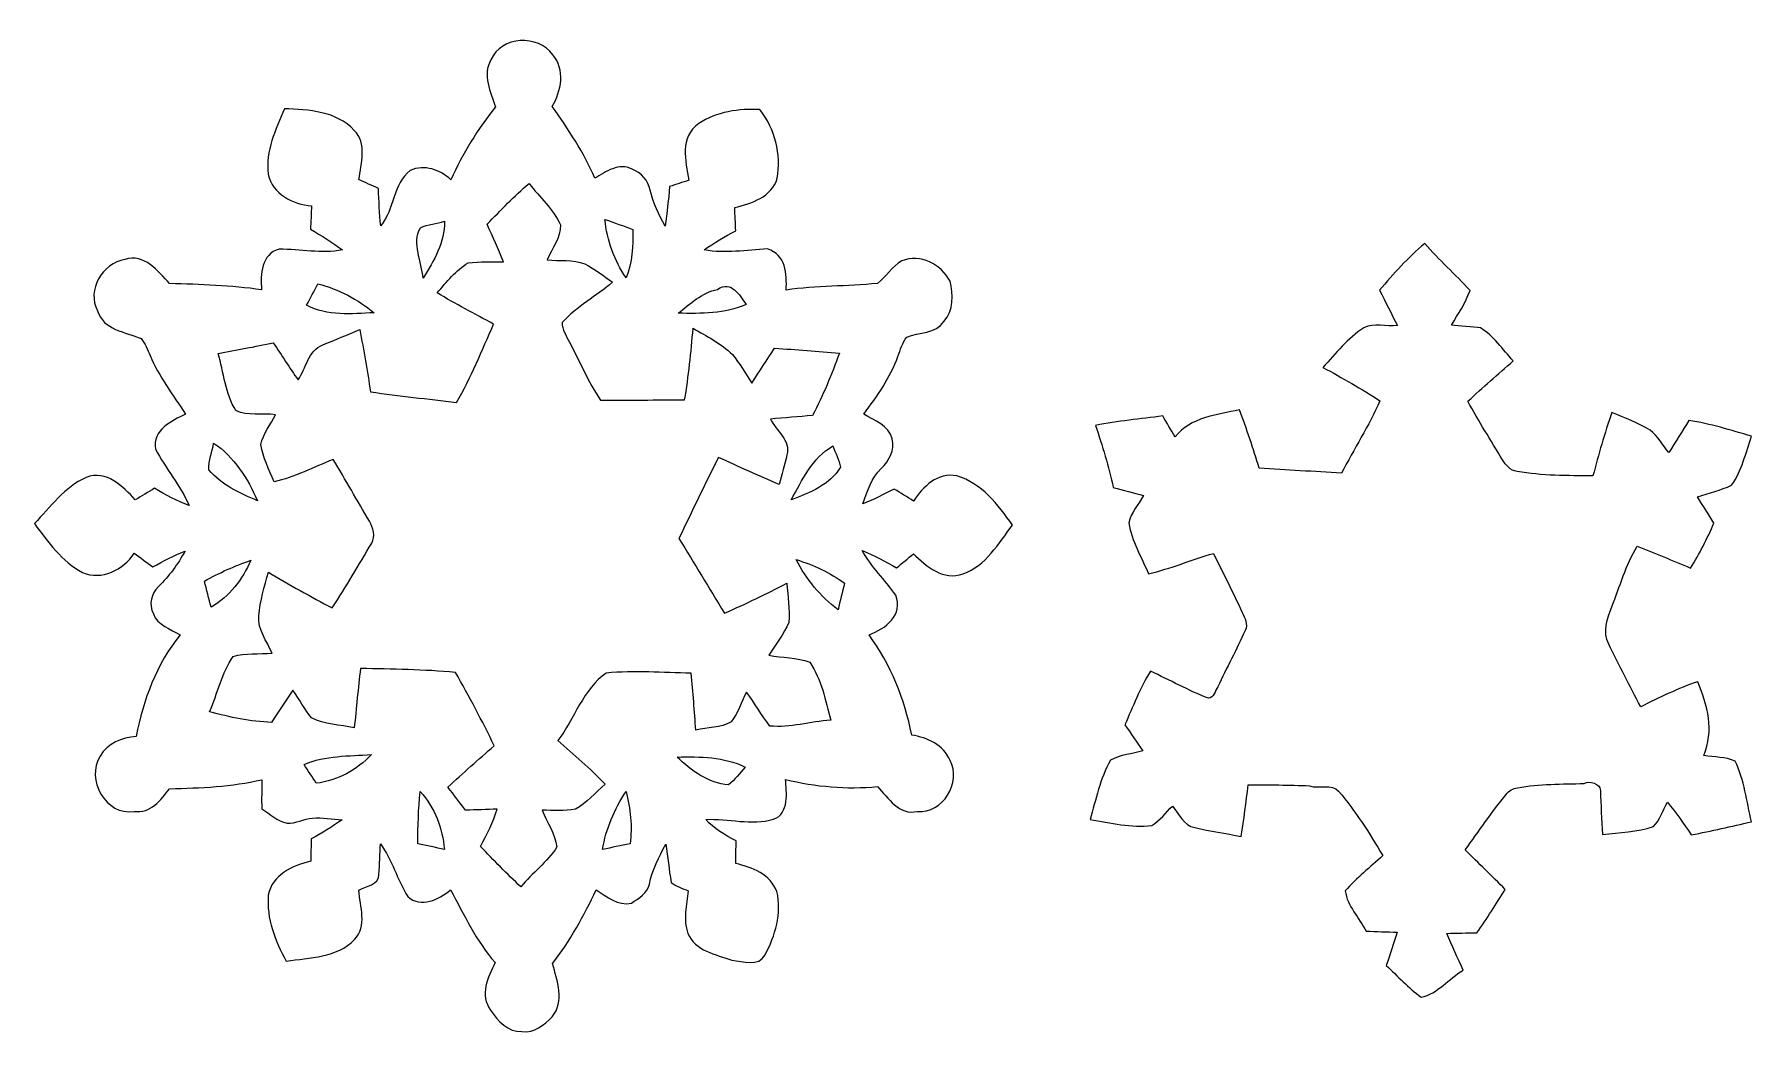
# Model space of a CAD drawing. Header units: centimetres. Extents: x -19.8 to 19.5, y -6.5 to 7.
# Drawn here: x -19.76 to 3.36, y -6.45 to 7.01 of the extents above; entities that cross this region are included whole.
import ezdxf

# ---------------------------------------------------------------- set-up
doc = ezdxf.new("R2010")
doc.units = ezdxf.units.CM
doc.header["$MEASUREMENT"] = 0
doc.layers.add('Camada 1', color=7, linetype='Continuous')

msp = doc.modelspace()

# ---------------------------------------------------------------- linework, layer by layer
at = {"layer": 'Camada 1', "color": 142}
for points, knots in [([(-13.61158, 6.66115), (-13.47294, 6.98571), (-12.97587, 7.00581), (-12.77832, 6.731), (-12.77832, 6.731), (-12.61145, 6.5338), (-12.66119, 6.2417), (-12.78784, 6.03567), (-12.78784, 6.03567), (-12.5737, 5.72699), (-12.3578, 5.41549), (-12.21352, 5.06659), (-12.21352, 5.06659), (-12.06959, 5.15267), (-11.88332, 5.28637), (-11.71116, 5.1883), (-11.71116, 5.1883), (-11.5831, 5.14526), (-11.49667, 5.03449), (-11.4688, 4.90608), (-11.4688, 4.90608), (-11.42753, 4.73534), (-11.3538, 4.57482), (-11.26384, 4.42419), (-11.26384, 4.42419), (-11.24162, 4.60163), (-11.22221, 4.77908), (-11.20563, 4.95688), (-11.20563, 4.95688), (-11.11955, 4.98369), (-11.03348, 5.01121), (-10.94846, 5.04155), (-10.94846, 5.04155), (-10.9915, 5.30225), (-11.07299, 5.62187), (-10.81475, 5.80284), (-10.81475, 5.80284), (-10.57804, 5.96124), (-10.27007, 6.00957), (-9.99137, 5.99193), (-9.99137, 5.99193), (-9.78852, 5.73617), (-9.70315, 5.38797), (-9.75677, 5.06695), (-9.75677, 5.06695), (-9.83262, 4.81189), (-10.10109, 4.7304), (-10.32898, 4.67254), (-10.32898, 4.67254), (-10.32475, 4.56812), (-10.32087, 4.46546), (-10.31593, 4.35998), (-10.31593, 4.35998), (-10.46198, 4.28131), (-10.60626, 4.19841), (-10.74138, 4.10175), (-10.74138, 4.10175), (-10.45633, 4.05201), (-10.17164, 4.09787), (-9.88871, 4.1148), (-9.88871, 4.1148), (-9.63895, 4.03825), (-9.6273, 3.77825), (-9.63612, 3.56164), (-9.63612, 3.56164), (-9.22902, 3.6195), (-8.81662, 3.61174), (-8.40846, 3.65019), (-8.40846, 3.65019), (-8.28816, 3.73909), (-8.21408, 3.88232), (-8.08073, 3.95429), (-8.08073, 3.95429), (-7.83308, 4.058), (-7.54697, 3.90454), (-7.42985, 3.68124), (-7.42985, 3.68124), (-7.38964, 3.50273), (-7.37764, 3.28366), (-7.51275, 3.13972), (-7.51275, 3.13972), (-7.62282, 2.97286), (-7.84754, 2.99544), (-8.01123, 2.92735), (-8.01123, 2.92735), (-8.07226, 2.85221), (-8.09766, 2.7559), (-8.13364, 2.66771), (-8.13364, 2.66771), (-8.23313, 2.3816), (-8.41304, 2.13289), (-8.59084, 1.89124), (-8.59084, 1.89124), (-8.45044, 1.80058), (-8.24971, 1.74061), (-8.2102, 1.55716), (-8.2102, 1.55716), (-8.16575, 1.40829), (-8.25182, 1.26083), (-8.3566, 1.16029), (-8.3566, 1.16029), (-8.49207, 1.03364), (-8.54075, 0.84984), (-8.60495, 0.68262), (-8.60495, 0.68262), (-8.45855, 0.73801), (-8.32097, 0.8128), (-8.18056, 0.88089), (-8.18056, 0.88089), (-8.09413, 0.82797), (-8.00805, 0.77399), (-7.92127, 0.72002), (-7.92127, 0.72002), (-7.79251, 0.91581), (-7.59989, 1.10737), (-7.33884, 1.05869), (-7.33884, 1.05869), (-7.0044, 0.96167), (-6.78215, 0.66992), (-6.59024, 0.39617), (-6.59024, 0.39617), (-6.77369, 0.14993), (-6.95113, -0.15311), (-7.25487, -0.2607), (-7.25487, -0.2607), (-7.52052, -0.35983), (-7.75053, -0.1591), (-7.92304, 0.01058), (-7.92304, 0.01058), (-7.99853, -0.05292), (-8.07473, -0.11642), (-8.15022, -0.18027), (-8.15022, -0.18027), (-8.30262, -0.09807), (-8.45114, -0.00917), (-8.61307, 0.05256), (-8.61307, 0.05256), (-8.49277, -0.16827), (-8.3065, -0.34219), (-8.16222, -0.54575), (-8.16222, -0.54575), (-8.05286, -0.81633), (-8.30015, -1.00224), (-8.52135, -1.08197), (-8.52135, -1.08197), (-8.22854, -1.48308), (-8.04122, -1.94627), (-7.94702, -2.4324), (-7.94702, -2.4324), (-7.73783, -2.46627), (-7.51452, -2.56575), (-7.43056, -2.7746), (-7.43056, -2.7746), (-7.2711, -3.06387), (-7.52898, -3.49814), (-7.86835, -3.46004), (-7.86835, -3.46004), (-8.11742, -3.51861), (-8.26029, -3.27942), (-8.40705, -3.12667), (-8.40705, -3.12667), (-8.82403, -3.16512), (-9.24066, -3.12914), (-9.646, -3.0286), (-9.646, -3.0286), (-9.63365, -3.20499), (-9.59132, -3.4858), (-9.80581, -3.56658), (-9.80581, -3.56658), (-10.10532, -3.65196), (-10.41541, -3.55494), (-10.72021, -3.56835), (-10.72021, -3.56835), (-10.61014, -3.69817), (-10.45633, -3.77613), (-10.31064, -3.85868), (-10.31064, -3.85868), (-10.31275, -3.95746), (-10.31346, -4.06294), (-10.31628, -4.16348), (-10.31628, -4.16348), (-10.09579, -4.2104), (-9.84673, -4.31236), (-9.76136, -4.5406), (-9.76136, -4.5406), (-9.69645, -4.832), (-9.78076, -5.13468), (-9.92152, -5.39115), (-9.92152, -5.39115), (-10.0076, -5.55907), (-10.22138, -5.48252), (-10.36884, -5.46241), (-10.36884, -5.46241), (-10.58157, -5.39044), (-10.86203, -5.33576), (-10.9608, -5.10434), (-10.9608, -5.10434), (-11.02607, -4.92054), (-10.97703, -4.72017), (-10.95551, -4.53178), (-10.95551, -4.53178), (-11.03312, -4.49651), (-11.1185, -4.47216), (-11.18376, -4.41642), (-11.18376, -4.41642), (-11.21869, -4.24568), (-11.2268, -4.07247), (-11.25608, -3.90172), (-11.25608, -3.90172), (-11.35027, -4.07176), (-11.43811, -4.24709), (-11.47904, -4.43865), (-11.47904, -4.43865), (-11.50091, -4.56353), (-11.61979, -4.63374), (-11.71928, -4.69512), (-11.71928, -4.69512), (-11.9066, -4.73922), (-12.04842, -4.60304), (-12.19553, -4.51767), (-12.19553, -4.51767), (-12.35992, -4.86551), (-12.54513, -5.20382), (-12.7822, -5.50898), (-12.7822, -5.50898), (-12.72187, -5.73864), (-12.6171, -6.02615), (-12.78749, -6.22794), (-12.78749, -6.22794), (-12.89826, -6.33201), (-13.02597, -6.45407), (-13.19565, -6.42408), (-13.19565, -6.42408), (-13.38015, -6.43819), (-13.52162, -6.27768), (-13.61581, -6.13798), (-13.61581, -6.13798), (-13.76609, -5.9376), (-13.65497, -5.69066), (-13.55549, -5.49769), (-13.55549, -5.49769), (-13.81054, -5.20594), (-13.97035, -4.85281), (-14.15732, -4.51767), (-14.15732, -4.51767), (-14.32031, -4.64855), (-14.5475, -4.76603), (-14.73306, -4.60763), (-14.73306, -4.60763), (-14.86888, -4.37797), (-14.94578, -4.11727), (-15.09959, -3.89714), (-15.09959, -3.89714), (-15.10912, -4.03401), (-15.11018, -4.17266), (-15.1197, -4.31024), (-15.1197, -4.31024), (-15.12182, -4.45029), (-15.29574, -4.46652), (-15.39275, -4.52085), (-15.39275, -4.52085), (-15.373, -4.74169), (-15.27492, -5.00697), (-15.44955, -5.1876), (-15.44955, -5.1876), (-15.6845, -5.43066), (-16.05527, -5.43278), (-16.36712, -5.47652), (-16.36712, -5.47652), (-16.51917, -5.20806), (-16.63559, -4.90432), (-16.61054, -4.5907), (-16.61054, -4.5907), (-16.56327, -4.31729), (-16.28069, -4.18712), (-16.03833, -4.13067), (-16.03833, -4.13067), (-16.03692, -4.05553), (-16.0341, -3.90525), (-16.03269, -3.82976), (-16.03269, -3.82976), (-15.88664, -3.75638), (-15.75082, -3.66466), (-15.61606, -3.57258), (-15.61606, -3.57258), (-15.7487, -3.56552), (-15.88135, -3.53836), (-16.01435, -3.55036), (-16.01435, -3.55036), (-16.13112, -3.56235), (-16.23907, -3.62303), (-16.3576, -3.62056), (-16.3576, -3.62056), (-16.48848, -3.59304), (-16.58761, -3.49391), (-16.69803, -3.42618), (-16.69803, -3.42618), (-16.70085, -3.29494), (-16.69803, -3.16512), (-16.69485, -3.03424), (-16.69485, -3.03424), (-17.10337, -3.12702), (-17.52106, -3.14607), (-17.9384, -3.15454), (-17.9384, -3.15454), (-18.05658, -3.30517), (-18.19522, -3.49321), (-18.41641, -3.45969), (-18.41641, -3.45969), (-18.79494, -3.52601), (-19.0754, -3.02366), (-18.87255, -2.71745), (-18.87255, -2.71745), (-18.77695, -2.53682), (-18.57763, -2.47368), (-18.38889, -2.44934), (-18.38889, -2.44934), (-18.29258, -1.95862), (-18.11478, -1.47461), (-17.79623, -1.08373), (-17.79623, -1.08373), (-17.92217, -1.00083), (-18.10526, -0.95638), (-18.15606, -0.79798), (-18.15606, -0.79798), (-18.22344, -0.67169), (-18.1864, -0.52634), (-18.08868, -0.43321), (-18.08868, -0.43321), (-17.94651, -0.2921), (-17.82727, -0.12982), (-17.7299, 0.04516), (-17.7299, 0.04516), (-17.8823, -0.01023), (-18.02306, -0.09102), (-18.16523, -0.16827), (-18.16523, -0.16827), (-18.24884, -0.10619), (-18.33068, -0.04304), (-18.41465, 0.01799), (-18.41465, 0.01799), (-18.55787, -0.20496), (-18.85562, -0.35525), (-19.11279, -0.24201), (-19.11279, -0.24201), (-19.39184, -0.0956), (-19.57528, 0.16969), (-19.75979, 0.41557), (-19.75979, 0.41557), (-19.54318, 0.63888), (-19.35515, 0.90805), (-19.06305, 1.03752), (-19.06305, 1.03752), (-18.78436, 1.14229), (-18.57234, 0.91722), (-18.40089, 0.73695), (-18.40089, 0.73695), (-18.3134, 0.78705), (-18.22767, 0.84102), (-18.14089, 0.89217), (-18.14089, 0.89217), (-17.99167, 0.80222), (-17.83891, 0.71684), (-17.67417, 0.65828), (-17.67417, 0.65828), (-17.79517, 0.93027), (-17.9899, 1.15782), (-18.12925, 1.41852), (-18.12925, 1.41852), (-18.17088, 1.67781), (-17.91194, 1.79917), (-17.72426, 1.89124), (-17.72426, 1.89124), (-17.89289, 2.14842), (-18.08198, 2.39607), (-18.20122, 2.68146), (-18.20122, 2.68146), (-18.24143, 2.75696), (-18.26295, 2.8448), (-18.32257, 2.90795), (-18.32257, 2.90795), (-18.53142, 3.00037), (-18.83198, 3.02119), (-18.90818, 3.28154), (-18.90818, 3.28154), (-19.05988, 3.556), (-18.8408, 3.931), (-18.54059, 3.97087), (-18.54059, 3.97087), (-18.27636, 4.06435), (-18.09785, 3.81071), (-17.93804, 3.64913), (-17.93804, 3.64913), (-17.52459, 3.63855), (-17.11043, 3.62267), (-16.70015, 3.56517), (-16.70015, 3.56517), (-16.71567, 3.77296), (-16.70544, 4.04636), (-16.46132, 4.11445), (-16.46132, 4.11445), (-16.17733, 4.10739), (-15.89652, 4.05024), (-15.61112, 4.10104), (-15.61112, 4.10104), (-15.748, 4.20511), (-15.89475, 4.29436), (-16.04151, 4.38326), (-16.04151, 4.38326), (-16.03798, 4.46087), (-16.03093, 4.6168), (-16.0274, 4.69477), (-16.0274, 4.69477), (-16.28105, 4.72017), (-16.55233, 4.84858), (-16.61089, 5.12233), (-16.61089, 5.12233), (-16.6497, 5.43384), (-16.51035, 5.72452), (-16.39288, 6.00322), (-16.39288, 6.00322), (-16.06973, 5.99193), (-15.68767, 5.97076), (-15.45378, 5.71253), (-15.45378, 5.71253), (-15.27528, 5.5372), (-15.361, 5.26874), (-15.38958, 5.0486), (-15.38958, 5.0486), (-15.30244, 5.00874), (-15.2146, 4.96993), (-15.12746, 4.93042), (-15.12746, 4.93042), (-15.11617, 4.76285), (-15.11723, 4.59422), (-15.09501, 4.42736), (-15.09501, 4.42736), (-14.9105, 4.65102), (-14.93308, 4.99039), (-14.69884, 5.17207), (-14.69884, 5.17207), (-14.50657, 5.25956), (-14.29702, 5.18125), (-14.15027, 5.04649), (-14.15027, 5.04649), (-13.99857, 5.40103), (-13.78832, 5.72558), (-13.5516, 6.02897), (-13.5516, 6.02897), (-13.61652, 6.22829), (-13.73258, 6.46324), (-13.61158, 6.66115), (-13.61158, 6.66115), (-13.61158, 6.66115), (-13.61158, 6.66115), (-13.61158, 6.66115)], [0, 0, 0, 0, 0.00869565, 0.00869565, 0.00869565, 0.00869565, 0.0173913, 0.0173913, 0.0173913, 0.0173913, 0.02608696, 0.02608696, 0.02608696, 0.02608696, 0.03478261, 0.03478261, 0.03478261, 0.03478261, 0.04347826, 0.04347826, 0.04347826, 0.04347826, 0.05217391, 0.05217391, 0.05217391, 0.05217391, 0.06086957, 0.06086957, 0.06086957, 0.06086957, 0.06956522, 0.06956522, 0.06956522, 0.06956522, 0.07826087, 0.07826087, 0.07826087, 0.07826087, 0.08695652, 0.08695652, 0.08695652, 0.08695652, 0.09565217, 0.09565217, 0.09565217, 0.09565217, 0.10434783, 0.10434783, 0.10434783, 0.10434783, 0.11304348, 0.11304348, 0.11304348, 0.11304348, 0.12173913, 0.12173913, 0.12173913, 0.12173913, 0.13043478, 0.13043478, 0.13043478, 0.13043478, 0.13913043, 0.13913043, 0.13913043, 0.13913043, 0.14782609, 0.14782609, 0.14782609, 0.14782609, 0.15652174, 0.15652174, 0.15652174, 0.15652174, 0.16521739, 0.16521739, 0.16521739, 0.16521739, 0.17391304, 0.17391304, 0.17391304, 0.17391304, 0.1826087, 0.1826087, 0.1826087, 0.1826087, 0.19130435, 0.19130435, 0.19130435, 0.19130435, 0.2, 0.2, 0.2, 0.2, 0.20869565, 0.20869565, 0.20869565, 0.20869565, 0.2173913, 0.2173913, 0.2173913, 0.2173913, 0.22608696, 0.22608696, 0.22608696, 0.22608696, 0.23478261, 0.23478261, 0.23478261, 0.23478261, 0.24347826, 0.24347826, 0.24347826, 0.24347826, 0.25217391, 0.25217391, 0.25217391, 0.25217391, 0.26086957, 0.26086957, 0.26086957, 0.26086957, 0.26956522, 0.26956522, 0.26956522, 0.26956522, 0.27826087, 0.27826087, 0.27826087, 0.27826087, 0.28695652, 0.28695652, 0.28695652, 0.28695652, 0.29565217, 0.29565217, 0.29565217, 0.29565217, 0.30434783, 0.30434783, 0.30434783, 0.30434783, 0.31304348, 0.31304348, 0.31304348, 0.31304348, 0.32173913, 0.32173913, 0.32173913, 0.32173913, 0.33043478, 0.33043478, 0.33043478, 0.33043478, 0.33913043, 0.33913043, 0.33913043, 0.33913043, 0.34782609, 0.34782609, 0.34782609, 0.34782609, 0.35652174, 0.35652174, 0.35652174, 0.35652174, 0.36521739, 0.36521739, 0.36521739, 0.36521739, 0.37391304, 0.37391304, 0.37391304, 0.37391304, 0.3826087, 0.3826087, 0.3826087, 0.3826087, 0.39130435, 0.39130435, 0.39130435, 0.39130435, 0.4, 0.4, 0.4, 0.4, 0.40869565, 0.40869565, 0.40869565, 0.40869565, 0.4173913, 0.4173913, 0.4173913, 0.4173913, 0.42608696, 0.42608696, 0.42608696, 0.42608696, 0.43478261, 0.43478261, 0.43478261, 0.43478261, 0.44347826, 0.44347826, 0.44347826, 0.44347826, 0.45217391, 0.45217391, 0.45217391, 0.45217391, 0.46086957, 0.46086957, 0.46086957, 0.46086957, 0.46956522, 0.46956522, 0.46956522, 0.46956522, 0.47826087, 0.47826087, 0.47826087, 0.47826087, 0.48695652, 0.48695652, 0.48695652, 0.48695652, 0.49565217, 0.49565217, 0.49565217, 0.49565217, 0.50434783, 0.50434783, 0.50434783, 0.50434783, 0.51304348, 0.51304348, 0.51304348, 0.51304348, 0.52173913, 0.52173913, 0.52173913, 0.52173913, 0.53043478, 0.53043478, 0.53043478, 0.53043478, 0.53913043, 0.53913043, 0.53913043, 0.53913043, 0.54782609, 0.54782609, 0.54782609, 0.54782609, 0.55652174, 0.55652174, 0.55652174, 0.55652174, 0.56521739, 0.56521739, 0.56521739, 0.56521739, 0.57391304, 0.57391304, 0.57391304, 0.57391304, 0.5826087, 0.5826087, 0.5826087, 0.5826087, 0.59130435, 0.59130435, 0.59130435, 0.59130435, 0.6, 0.6, 0.6, 0.6, 0.60869565, 0.60869565, 0.60869565, 0.60869565, 0.6173913, 0.6173913, 0.6173913, 0.6173913, 0.62608696, 0.62608696, 0.62608696, 0.62608696, 0.63478261, 0.63478261, 0.63478261, 0.63478261, 0.64347826, 0.64347826, 0.64347826, 0.64347826, 0.65217391, 0.65217391, 0.65217391, 0.65217391, 0.66086957, 0.66086957, 0.66086957, 0.66086957, 0.66956522, 0.66956522, 0.66956522, 0.66956522, 0.67826087, 0.67826087, 0.67826087, 0.67826087, 0.68695652, 0.68695652, 0.68695652, 0.68695652, 0.69565217, 0.69565217, 0.69565217, 0.69565217, 0.70434783, 0.70434783, 0.70434783, 0.70434783, 0.71304348, 0.71304348, 0.71304348, 0.71304348, 0.72173913, 0.72173913, 0.72173913, 0.72173913, 0.73043478, 0.73043478, 0.73043478, 0.73043478, 0.73913043, 0.73913043, 0.73913043, 0.73913043, 0.74782609, 0.74782609, 0.74782609, 0.74782609, 0.75652174, 0.75652174, 0.75652174, 0.75652174, 0.76521739, 0.76521739, 0.76521739, 0.76521739, 0.77391304, 0.77391304, 0.77391304, 0.77391304, 0.7826087, 0.7826087, 0.7826087, 0.7826087, 0.79130435, 0.79130435, 0.79130435, 0.79130435, 0.8, 0.8, 0.8, 0.8, 0.80869565, 0.80869565, 0.80869565, 0.80869565, 0.8173913, 0.8173913, 0.8173913, 0.8173913, 0.82608696, 0.82608696, 0.82608696, 0.82608696, 0.83478261, 0.83478261, 0.83478261, 0.83478261, 0.84347826, 0.84347826, 0.84347826, 0.84347826, 0.85217391, 0.85217391, 0.85217391, 0.85217391, 0.86086957, 0.86086957, 0.86086957, 0.86086957, 0.86956522, 0.86956522, 0.86956522, 0.86956522, 0.87826087, 0.87826087, 0.87826087, 0.87826087, 0.88695652, 0.88695652, 0.88695652, 0.88695652, 0.89565217, 0.89565217, 0.89565217, 0.89565217, 0.90434783, 0.90434783, 0.90434783, 0.90434783, 0.91304348, 0.91304348, 0.91304348, 0.91304348, 0.92173913, 0.92173913, 0.92173913, 0.92173913, 0.93043478, 0.93043478, 0.93043478, 0.93043478, 0.93913043, 0.93913043, 0.93913043, 0.93913043, 0.94782609, 0.94782609, 0.94782609, 0.94782609, 0.95652174, 0.95652174, 0.95652174, 0.95652174, 0.96521739, 0.96521739, 0.96521739, 0.96521739, 0.97391304, 0.97391304, 0.97391304, 0.97391304, 0.9826087, 0.9826087, 0.9826087, 0.9826087, 1, 1, 1, 1]), ([(-13.66061, 4.44676), (-13.589, 4.27884), (-13.51492, 4.11198), (-13.44401, 3.9437), (-13.44401, 3.9437), (-13.6017, 3.94335), (-13.7601, 3.94264), (-13.91744, 3.92959), (-13.91744, 3.92959), (-14.08324, 3.82658), (-14.20777, 3.66959), (-14.33583, 3.5246), (-14.33583, 3.5246), (-14.08959, 3.3722), (-13.83065, 3.24238), (-13.57665, 3.10303), (-13.57665, 3.10303), (-13.73399, 2.74673), (-13.87828, 2.38337), (-14.07477, 2.04611), (-14.07477, 2.04611), (-14.46036, 2.09621), (-14.84736, 2.13431), (-15.23188, 2.19075), (-15.23188, 2.19075), (-15.2788, 2.4705), (-15.32572, 2.75026), (-15.37617, 3.02895), (-15.37617, 3.02895), (-15.54162, 2.95734), (-15.71131, 2.89525), (-15.87606, 2.82222), (-15.87606, 2.82222), (-16.07079, 2.74673), (-16.10466, 2.50754), (-16.20732, 2.35126), (-16.20732, 2.35126), (-16.32338, 2.5146), (-16.42921, 2.68534), (-16.54316, 2.85009), (-16.54316, 2.85009), (-16.7901, 2.79894), (-17.03775, 2.75308), (-17.28576, 2.70792), (-17.28576, 2.70792), (-17.21026, 2.45251), (-17.18839, 2.16641), (-17.04587, 1.9371), (-17.04587, 1.9371), (-16.88818, 1.85949), (-16.68498, 1.91206), (-16.51317, 1.88031), (-16.51317, 1.88031), (-16.57808, 1.74801), (-16.67933, 1.62701), (-16.70932, 1.48131), (-16.70932, 1.48131), (-16.68603, 1.30351), (-16.59537, 1.14335), (-16.53293, 0.97719), (-16.53293, 0.97719), (-16.25529, 1.04493), (-15.99882, 1.17193), (-15.736, 1.28023), (-15.736, 1.28023), (-15.5709, 1.00436), (-15.40933, 0.72602), (-15.24917, 0.44732), (-15.24917, 0.44732), (-15.19978, 0.36124), (-15.16203, 0.24553), (-15.21707, 0.15275), (-15.21707, 0.15275), (-15.39134, -0.1397), (-15.5635, -0.43392), (-15.7487, -0.72002), (-15.7487, -0.72002), (-16.03975, -0.56727), (-16.32797, -0.40957), (-16.60878, -0.23883), (-16.60878, -0.23883), (-16.66169, -0.4318), (-16.72202, -0.62442), (-16.73542, -0.82515), (-16.73542, -0.82515), (-16.75765, -1.01565), (-16.62571, -1.16452), (-16.55939, -1.33032), (-16.55939, -1.33032), (-16.7326, -1.34444), (-16.92169, -1.32115), (-17.08115, -1.37336), (-17.08115, -1.37336), (-17.23602, -1.59597), (-17.29387, -1.87078), (-17.39935, -2.11808), (-17.39935, -2.11808), (-17.12665, -2.19146), (-16.84867, -2.2539), (-16.56503, -2.26131), (-16.56503, -2.26131), (-16.47437, -2.11279), (-16.37418, -1.97026), (-16.27787, -1.82562), (-16.27787, -1.82562), (-16.19532, -1.95121), (-16.12088, -2.08209), (-16.02846, -2.20133), (-16.02846, -2.20133), (-15.85313, -2.29235), (-15.64393, -2.29482), (-15.45343, -2.33539), (-15.45343, -2.33539), (-15.42274, -2.06869), (-15.40122, -1.80058), (-15.36735, -1.53423), (-15.36735, -1.53423), (-14.9412, -1.54481), (-14.51433, -1.54975), (-14.08889, -1.5875), (-14.08889, -1.5875), (-13.90756, -1.91347), (-13.72764, -2.24084), (-13.56748, -2.57845), (-13.56748, -2.57845), (-13.78056, -2.75802), (-13.98834, -2.94393), (-14.19154, -3.13478), (-14.19154, -3.13478), (-14.11182, -3.23744), (-14.03209, -3.34081), (-13.95307, -3.44452), (-13.95307, -3.44452), (-13.8109, -3.44099), (-13.66873, -3.435), (-13.52691, -3.42935), (-13.52691, -3.42935), (-13.58653, -3.60292), (-13.66449, -3.77014), (-13.75092, -3.93241), (-13.75092, -3.93241), (-13.57665, -4.11974), (-13.39497, -4.30071), (-13.20906, -4.47746), (-13.20906, -4.47746), (-13.05736, -4.28978), (-12.85346, -4.14373), (-12.72434, -3.93947), (-12.72434, -3.93947), (-12.74445, -3.76308), (-12.86087, -3.60821), (-12.92154, -3.44311), (-12.92154, -3.44311), (-12.77232, -3.44946), (-12.62204, -3.45369), (-12.47387, -3.43112), (-12.47387, -3.43112), (-12.32076, -3.34645), (-12.20646, -3.20746), (-12.07594, -3.09351), (-12.07594, -3.09351), (-12.27279, -2.88255), (-12.49574, -2.69769), (-12.71129, -2.50613), (-12.71129, -2.50613), (-12.48974, -2.21333), (-12.36768, -1.80975), (-12.05865, -1.59773), (-12.05865, -1.59773), (-11.68012, -1.55892), (-11.29665, -1.59209), (-10.91635, -1.6002), (-10.91635, -1.6002), (-10.89166, -1.85491), (-10.87014, -2.10996), (-10.85497, -2.36573), (-10.85497, -2.36573), (-10.69657, -2.32974), (-10.51983, -2.33892), (-10.37872, -2.25249), (-10.37872, -2.25249), (-10.28171, -2.13713), (-10.23973, -1.9879), (-10.17305, -1.85491), (-10.17305, -1.85491), (-10.0591, -2.0006), (-9.97303, -2.16641), (-9.85661, -2.31034), (-9.85661, -2.31034), (-9.58391, -2.33962), (-9.31016, -2.24931), (-9.03746, -2.23344), (-9.03746, -2.23344), (-9.1066, -1.96744), (-9.16129, -1.68134), (-9.31827, -1.45027), (-9.31827, -1.45027), (-9.49431, -1.38571), (-9.68869, -1.39277), (-9.87178, -1.35678), (-9.87178, -1.35678), (-9.77759, -1.21214), (-9.66893, -1.07315), (-9.59979, -0.91475), (-9.59979, -0.91475), (-9.58603, -0.73836), (-9.61425, -0.56268), (-9.6266, -0.38735), (-9.6266, -0.38735), (-9.90388, -0.52917), (-10.18258, -0.66816), (-10.46868, -0.79128), (-10.46868, -0.79128), (-10.67259, -0.45544), (-10.87402, -0.11818), (-11.0804, 0.21661), (-11.0804, 0.21661), (-10.9026, 0.57961), (-10.73326, 0.94721), (-10.547, 1.30598), (-10.547, 1.30598), (-10.27606, 1.18392), (-10.00513, 1.06045), (-9.73243, 0.94227), (-9.73243, 0.94227), (-9.69469, 1.07562), (-9.6587, 1.21003), (-9.62695, 1.34408), (-9.62695, 1.34408), (-9.57192, 1.53282), (-9.77265, 1.66829), (-9.84991, 1.82457), (-9.84991, 1.82457), (-9.66047, 1.83938), (-9.47067, 1.85491), (-9.28088, 1.87149), (-9.28088, 1.87149), (-9.14047, 2.14207), (-9.02405, 2.42394), (-8.92034, 2.71039), (-8.92034, 2.71039), (-9.21067, 2.7365), (-9.50136, 2.75943), (-9.79205, 2.77848), (-9.79205, 2.77848), (-9.89365, 2.6222), (-9.99737, 2.46733), (-10.09756, 2.30964), (-10.09756, 2.30964), (-10.18752, 2.43558), (-10.26019, 2.57457), (-10.36144, 2.69134), (-10.36144, 2.69134), (-10.51242, 2.84339), (-10.70716, 2.9397), (-10.89025, 3.04694), (-10.89025, 3.04694), (-10.91635, 2.72415), (-10.95022, 2.40136), (-11.0042, 2.08174), (-11.0042, 2.08174), (-11.38202, 2.08104), (-11.75949, 2.07998), (-12.13697, 2.07927), (-12.13697, 2.07927), (-12.30418, 2.32481), (-12.41319, 2.60174), (-12.55571, 2.86103), (-12.55571, 2.86103), (-12.59346, 2.94499), (-12.6619, 3.0293), (-12.65132, 3.12526), (-12.65132, 3.12526), (-12.45976, 3.34257), (-12.19129, 3.47557), (-11.97504, 3.66607), (-11.97504, 3.66607), (-12.09604, 3.75356), (-12.21599, 3.84422), (-12.34793, 3.91407), (-12.34793, 3.91407), (-12.50703, 3.98039), (-12.68836, 3.94652), (-12.85487, 3.97051), (-12.85487, 3.97051), (-12.7889, 4.12291), (-12.67213, 4.26649), (-12.67354, 4.43865), (-12.67354, 4.43865), (-12.77126, 4.65208), (-12.95541, 4.81365), (-13.09829, 4.99674), (-13.09829, 4.99674), (-13.29725, 4.826), (-13.48281, 4.63973), (-13.66061, 4.44676), (-13.66061, 4.44676), (-13.66061, 4.44676), (-13.66061, 4.44676), (-13.66061, 4.44676)], [0, 0, 0, 0, 0.01315789, 0.01315789, 0.01315789, 0.01315789, 0.02631579, 0.02631579, 0.02631579, 0.02631579, 0.03947368, 0.03947368, 0.03947368, 0.03947368, 0.05263158, 0.05263158, 0.05263158, 0.05263158, 0.06578947, 0.06578947, 0.06578947, 0.06578947, 0.07894737, 0.07894737, 0.07894737, 0.07894737, 0.09210526, 0.09210526, 0.09210526, 0.09210526, 0.10526316, 0.10526316, 0.10526316, 0.10526316, 0.11842105, 0.11842105, 0.11842105, 0.11842105, 0.13157895, 0.13157895, 0.13157895, 0.13157895, 0.14473684, 0.14473684, 0.14473684, 0.14473684, 0.15789474, 0.15789474, 0.15789474, 0.15789474, 0.17105263, 0.17105263, 0.17105263, 0.17105263, 0.18421053, 0.18421053, 0.18421053, 0.18421053, 0.19736842, 0.19736842, 0.19736842, 0.19736842, 0.21052632, 0.21052632, 0.21052632, 0.21052632, 0.22368421, 0.22368421, 0.22368421, 0.22368421, 0.23684211, 0.23684211, 0.23684211, 0.23684211, 0.25, 0.25, 0.25, 0.25, 0.26315789, 0.26315789, 0.26315789, 0.26315789, 0.27631579, 0.27631579, 0.27631579, 0.27631579, 0.28947368, 0.28947368, 0.28947368, 0.28947368, 0.30263158, 0.30263158, 0.30263158, 0.30263158, 0.31578947, 0.31578947, 0.31578947, 0.31578947, 0.32894737, 0.32894737, 0.32894737, 0.32894737, 0.34210526, 0.34210526, 0.34210526, 0.34210526, 0.35526316, 0.35526316, 0.35526316, 0.35526316, 0.36842105, 0.36842105, 0.36842105, 0.36842105, 0.38157895, 0.38157895, 0.38157895, 0.38157895, 0.39473684, 0.39473684, 0.39473684, 0.39473684, 0.40789474, 0.40789474, 0.40789474, 0.40789474, 0.42105263, 0.42105263, 0.42105263, 0.42105263, 0.43421053, 0.43421053, 0.43421053, 0.43421053, 0.44736842, 0.44736842, 0.44736842, 0.44736842, 0.46052632, 0.46052632, 0.46052632, 0.46052632, 0.47368421, 0.47368421, 0.47368421, 0.47368421, 0.48684211, 0.48684211, 0.48684211, 0.48684211, 0.5, 0.5, 0.5, 0.5, 0.51315789, 0.51315789, 0.51315789, 0.51315789, 0.52631579, 0.52631579, 0.52631579, 0.52631579, 0.53947368, 0.53947368, 0.53947368, 0.53947368, 0.55263158, 0.55263158, 0.55263158, 0.55263158, 0.56578947, 0.56578947, 0.56578947, 0.56578947, 0.57894737, 0.57894737, 0.57894737, 0.57894737, 0.59210526, 0.59210526, 0.59210526, 0.59210526, 0.60526316, 0.60526316, 0.60526316, 0.60526316, 0.61842105, 0.61842105, 0.61842105, 0.61842105, 0.63157895, 0.63157895, 0.63157895, 0.63157895, 0.64473684, 0.64473684, 0.64473684, 0.64473684, 0.65789474, 0.65789474, 0.65789474, 0.65789474, 0.67105263, 0.67105263, 0.67105263, 0.67105263, 0.68421053, 0.68421053, 0.68421053, 0.68421053, 0.69736842, 0.69736842, 0.69736842, 0.69736842, 0.71052632, 0.71052632, 0.71052632, 0.71052632, 0.72368421, 0.72368421, 0.72368421, 0.72368421, 0.73684211, 0.73684211, 0.73684211, 0.73684211, 0.75, 0.75, 0.75, 0.75, 0.76315789, 0.76315789, 0.76315789, 0.76315789, 0.77631579, 0.77631579, 0.77631579, 0.77631579, 0.78947368, 0.78947368, 0.78947368, 0.78947368, 0.80263158, 0.80263158, 0.80263158, 0.80263158, 0.81578947, 0.81578947, 0.81578947, 0.81578947, 0.82894737, 0.82894737, 0.82894737, 0.82894737, 0.84210526, 0.84210526, 0.84210526, 0.84210526, 0.85526316, 0.85526316, 0.85526316, 0.85526316, 0.86842105, 0.86842105, 0.86842105, 0.86842105, 0.88157895, 0.88157895, 0.88157895, 0.88157895, 0.89473684, 0.89473684, 0.89473684, 0.89473684, 0.90789474, 0.90789474, 0.90789474, 0.90789474, 0.92105263, 0.92105263, 0.92105263, 0.92105263, 0.93421053, 0.93421053, 0.93421053, 0.93421053, 0.94736842, 0.94736842, 0.94736842, 0.94736842, 0.96052632, 0.96052632, 0.96052632, 0.96052632, 0.97368421, 0.97368421, 0.97368421, 0.97368421, 1, 1, 1, 1]), ([(-14.56196, 4.39984), (-14.67979, 4.191), (-14.5415, 3.94053), (-14.52633, 3.72216), (-14.52633, 3.72216), (-14.37852, 3.95393), (-14.23458, 4.20405), (-14.23599, 4.48804), (-14.23599, 4.48804), (-14.3443, 4.45876), (-14.45895, 4.44641), (-14.56196, 4.39984), (-14.56196, 4.39984), (-14.56196, 4.39984), (-14.56196, 4.39984), (-14.56196, 4.39984)], [0, 0, 0, 0, 0.2, 0.2, 0.2, 0.2, 0.4, 0.4, 0.4, 0.4, 0.6, 0.6, 0.6, 0.6, 1, 1, 1, 1]), ([(-12.0784, 4.51344), (-12.0463, 4.23016), (-11.95246, 3.96064), (-11.7923, 3.72427), (-11.7923, 3.72427), (-11.70129, 3.92994), (-11.70411, 4.15854), (-11.69952, 4.37903), (-11.69952, 4.37903), (-11.82582, 4.42489), (-11.95246, 4.46793), (-12.0784, 4.51344), (-12.0784, 4.51344), (-12.0784, 4.51344), (-12.0784, 4.51344), (-12.0784, 4.51344)], [0, 0, 0, 0, 0.2, 0.2, 0.2, 0.2, 0.4, 0.4, 0.4, 0.4, 0.6, 0.6, 0.6, 0.6, 1, 1, 1, 1]), ([(-1.64747, 3.55882), (-1.45979, 3.78284), (-1.26224, 3.99979), (-1.03928, 4.18924), (-1.03928, 4.18924), (-0.84526, 3.96946), (-0.62936, 3.77084), (-0.42792, 3.55776), (-0.42792, 3.55776), (-0.48754, 3.39019), (-0.58737, 3.24167), (-0.67839, 3.08998), (-0.67839, 3.08998), (-0.58102, 3.08081), (-0.38629, 3.06246), (-0.28892, 3.05329), (-0.28892, 3.05329), (-0.10936, 2.94252), (0.01129, 2.76084), (0.15275, 2.60703), (0.15275, 2.60703), (-0.05292, 2.42817), (-0.25929, 2.25037), (-0.45755, 2.0634), (-0.45755, 2.0634), (-0.31221, 1.79564), (-0.15028, 1.53741), (0.00741, 1.27635), (0.00741, 1.27635), (0.05151, 1.20262), (0.11289, 1.12959), (0.20461, 1.11866), (0.20461, 1.11866), (0.54116, 1.05798), (0.88512, 1.06292), (1.22626, 1.05798), (1.22626, 1.05798), (1.30351, 1.34514), (1.38077, 1.6323), (1.48167, 1.91206), (1.48167, 1.91206), (1.65629, 1.8415), (1.83233, 1.77165), (1.99531, 1.67534), (1.99531, 1.67534), (2.09938, 1.5935), (2.16535, 1.47391), (2.24931, 1.37266), (2.24931, 1.37266), (2.33892, 1.51694), (2.43029, 1.66017), (2.51742, 1.80622), (2.51742, 1.80622), (2.80458, 1.75895), (3.08434, 1.6764), (3.36303, 1.59138), (3.36303, 1.59138), (3.27836, 1.37089), (3.23568, 1.1243), (3.09174, 0.9331), (3.09174, 0.9331), (2.9464, 0.86395), (2.7873, 0.82797), (2.6356, 0.7747), (2.6356, 0.7747), (2.70686, 0.65617), (2.78165, 0.5401), (2.85538, 0.42227), (2.85538, 0.42227), (2.76366, 0.21343), (2.66136, 0.00917), (2.53929, -0.18344), (2.53929, -0.18344), (2.30293, -0.07937), (2.06234, 0.01411), (1.82316, 0.11112), (1.82316, 0.11112), (1.66511, -0.14076), (1.59103, -0.43215), (1.47955, -0.7052), (1.47955, -0.7052), (1.41499, -0.86007), (1.35643, -1.04563), (1.43863, -1.20615), (1.43863, -1.20615), (1.57551, -1.49049), (1.71944, -1.77165), (1.86866, -2.04999), (1.86866, -2.04999), (2.12125, -1.92969), (2.37067, -1.80093), (2.63737, -1.71309), (2.63737, -1.71309), (2.76825, -2.026), (2.86138, -2.3816), (2.71745, -2.70651), (2.71745, -2.70651), (2.85891, -2.7305), (3.00884, -2.72627), (3.1429, -2.78201), (3.1429, -2.78201), (3.26108, -3.03812), (3.29777, -3.32493), (3.36056, -3.59869), (3.36056, -3.59869), (3.09139, -3.66324), (2.82187, -3.72463), (2.54988, -3.77578), (2.54988, -3.77578), (2.44722, -3.6255), (2.34491, -3.47592), (2.22991, -3.33481), (2.22991, -3.33481), (2.16641, -3.44311), (2.13148, -3.57681), (2.04188, -3.66501), (2.04188, -3.66501), (1.82069, -3.73556), (1.58574, -3.75003), (1.35537, -3.77014), (1.35537, -3.77014), (1.33985, -3.57258), (1.33491, -3.37502), (1.32609, -3.17782), (1.32609, -3.17782), (1.32327, -3.08434), (1.17792, -3.04165), (1.10913, -3.08398), (1.10913, -3.08398), (0.80892, -3.09316), (0.50765, -3.09069), (0.21131, -3.14149), (0.21131, -3.14149), (0.14993, -3.14925), (0.09454, -3.18276), (0.05644, -3.23074), (0.05644, -3.23074), (-0.13829, -3.47169), (-0.31291, -3.72745), (-0.49248, -3.97969), (-0.49248, -3.97969), (-0.31468, -4.15784), (-0.13159, -4.33105), (0.04445, -4.51132), (0.04445, -4.51132), (-0.07867, -4.70817), (-0.20285, -4.90432), (-0.3362, -5.09446), (-0.3362, -5.09446), (-0.47131, -5.09729), (-0.60642, -5.0994), (-0.74083, -5.10399), (-0.74083, -5.10399), (-0.67486, -5.27226), (-0.59443, -5.43454), (-0.52105, -5.59964), (-0.52105, -5.59964), (-0.71296, -5.70971), (-0.86395, -5.91644), (-1.08797, -5.963), (-1.08797, -5.963), (-1.25836, -5.83671), (-1.40406, -5.68078), (-1.5561, -5.53438), (-1.5561, -5.53438), (-1.50601, -5.38515), (-1.45838, -5.23593), (-1.40794, -5.08741), (-1.40794, -5.08741), (-1.54869, -5.08247), (-1.6891, -5.07788), (-1.82951, -5.074), (-1.82951, -5.074), (-1.91982, -4.89373), (-2.08174, -4.73604), (-2.10996, -4.53002), (-2.10996, -4.53002), (-1.95545, -4.35681), (-1.77447, -4.21146), (-1.60337, -4.05553), (-1.60337, -4.05553), (-1.78188, -3.75391), (-1.97309, -3.45793), (-2.19816, -3.18841), (-2.19816, -3.18841), (-2.29164, -3.08434), (-2.47191, -3.15912), (-2.58904, -3.11609), (-2.58904, -3.11609), (-2.86491, -3.10127), (-3.14078, -3.10374), (-3.4163, -3.10409), (-3.4163, -3.10409), (-3.44452, -3.33516), (-3.47345, -3.56694), (-3.50837, -3.7973), (-3.50837, -3.7973), (-3.71722, -3.75744), (-3.92889, -3.72957), (-4.13491, -3.67806), (-4.13491, -3.67806), (-4.28484, -3.65019), (-4.34657, -3.49285), (-4.43547, -3.38949), (-4.43547, -3.38949), (-4.52614, -3.47698), (-4.6034, -3.58175), (-4.71135, -3.64949), (-4.71135, -3.64949), (-4.9911, -3.68371), (-5.26944, -3.61456), (-5.5439, -3.57082), (-5.5439, -3.57082), (-5.46453, -3.30165), (-5.41196, -3.01625), (-5.26874, -2.77248), (-5.26874, -2.77248), (-5.13962, -2.69311), (-4.97628, -2.69134), (-4.83482, -2.64336), (-4.83482, -2.64336), (-4.91631, -2.52765), (-4.99569, -2.41053), (-5.07647, -2.29517), (-5.07647, -2.29517), (-4.96782, -2.0514), (-4.87398, -1.79987), (-4.73181, -1.57304), (-4.73181, -1.57304), (-4.47075, -1.69122), (-4.22028, -1.83374), (-3.95182, -1.93499), (-3.95182, -1.93499), (-3.87491, -1.93181), (-3.86292, -1.83656), (-3.82587, -1.7847), (-3.82587, -1.7847), (-3.70981, -1.52717), (-3.56799, -1.28164), (-3.45722, -1.02164), (-3.45722, -1.02164), (-3.41489, -0.94015), (-3.46251, -0.85478), (-3.49532, -0.77999), (-3.49532, -0.77999), (-3.62338, -0.51435), (-3.75003, -0.248), (-3.88408, 0.01446), (-3.88408, 0.01446), (-4.17795, -0.06879), (-4.45982, -0.19156), (-4.75791, -0.25929), (-4.75791, -0.25929), (-4.85246, -0.03457), (-4.98616, 0.18062), (-5.02285, 0.42404), (-5.02285, 0.42404), (-4.99569, 0.56444), (-4.89373, 0.67451), (-4.82494, 0.79587), (-4.82494, 0.79587), (-4.96111, 0.83044), (-5.09658, 0.86677), (-5.23169, 0.90135), (-5.23169, 0.90135), (-5.29414, 1.18533), (-5.3788, 1.46403), (-5.47158, 1.73919), (-5.47158, 1.73919), (-5.17207, 1.79564), (-4.86798, 1.82633), (-4.566, 1.86619), (-4.566, 1.86619), (-4.51132, 1.7713), (-4.45417, 1.67816), (-4.39843, 1.58327), (-4.39843, 1.58327), (-4.19312, 1.84891), (-3.83963, 1.88101), (-3.53272, 1.94874), (-3.53272, 1.94874), (-3.43711, 1.69016), (-3.34574, 1.42946), (-3.26884, 1.16417), (-3.26884, 1.16417), (-2.89948, 1.13524), (-2.52942, 1.12042), (-2.15971, 1.09432), (-2.15971, 1.09432), (-1.98931, 1.42099), (-1.79105, 1.73355), (-1.64147, 2.07116), (-1.64147, 2.07116), (-1.89265, 2.23026), (-2.14947, 2.37949), (-2.41124, 2.52024), (-2.41124, 2.52024), (-2.23379, 2.70298), (-2.07927, 2.91641), (-1.85879, 3.05117), (-1.85879, 3.05117), (-1.72297, 3.1302), (-1.5554, 3.0607), (-1.40758, 3.08328), (-1.40758, 3.08328), (-1.48872, 3.24167), (-1.56351, 3.40254), (-1.64747, 3.55882)], [0, 0, 0, 0, 0.01282051, 0.01282051, 0.01282051, 0.01282051, 0.02564103, 0.02564103, 0.02564103, 0.02564103, 0.03846154, 0.03846154, 0.03846154, 0.03846154, 0.05128205, 0.05128205, 0.05128205, 0.05128205, 0.06410256, 0.06410256, 0.06410256, 0.06410256, 0.07692308, 0.07692308, 0.07692308, 0.07692308, 0.08974359, 0.08974359, 0.08974359, 0.08974359, 0.1025641, 0.1025641, 0.1025641, 0.1025641, 0.11538462, 0.11538462, 0.11538462, 0.11538462, 0.12820513, 0.12820513, 0.12820513, 0.12820513, 0.14102564, 0.14102564, 0.14102564, 0.14102564, 0.15384615, 0.15384615, 0.15384615, 0.15384615, 0.16666667, 0.16666667, 0.16666667, 0.16666667, 0.17948718, 0.17948718, 0.17948718, 0.17948718, 0.19230769, 0.19230769, 0.19230769, 0.19230769, 0.20512821, 0.20512821, 0.20512821, 0.20512821, 0.21794872, 0.21794872, 0.21794872, 0.21794872, 0.23076923, 0.23076923, 0.23076923, 0.23076923, 0.24358974, 0.24358974, 0.24358974, 0.24358974, 0.25641026, 0.25641026, 0.25641026, 0.25641026, 0.26923077, 0.26923077, 0.26923077, 0.26923077, 0.28205128, 0.28205128, 0.28205128, 0.28205128, 0.29487179, 0.29487179, 0.29487179, 0.29487179, 0.30769231, 0.30769231, 0.30769231, 0.30769231, 0.32051282, 0.32051282, 0.32051282, 0.32051282, 0.33333333, 0.33333333, 0.33333333, 0.33333333, 0.34615385, 0.34615385, 0.34615385, 0.34615385, 0.35897436, 0.35897436, 0.35897436, 0.35897436, 0.37179487, 0.37179487, 0.37179487, 0.37179487, 0.38461538, 0.38461538, 0.38461538, 0.38461538, 0.3974359, 0.3974359, 0.3974359, 0.3974359, 0.41025641, 0.41025641, 0.41025641, 0.41025641, 0.42307692, 0.42307692, 0.42307692, 0.42307692, 0.43589744, 0.43589744, 0.43589744, 0.43589744, 0.44871795, 0.44871795, 0.44871795, 0.44871795, 0.46153846, 0.46153846, 0.46153846, 0.46153846, 0.47435897, 0.47435897, 0.47435897, 0.47435897, 0.48717949, 0.48717949, 0.48717949, 0.48717949, 0.5, 0.5, 0.5, 0.5, 0.51282051, 0.51282051, 0.51282051, 0.51282051, 0.52564103, 0.52564103, 0.52564103, 0.52564103, 0.53846154, 0.53846154, 0.53846154, 0.53846154, 0.55128205, 0.55128205, 0.55128205, 0.55128205, 0.56410256, 0.56410256, 0.56410256, 0.56410256, 0.57692308, 0.57692308, 0.57692308, 0.57692308, 0.58974359, 0.58974359, 0.58974359, 0.58974359, 0.6025641, 0.6025641, 0.6025641, 0.6025641, 0.61538462, 0.61538462, 0.61538462, 0.61538462, 0.62820513, 0.62820513, 0.62820513, 0.62820513, 0.64102564, 0.64102564, 0.64102564, 0.64102564, 0.65384615, 0.65384615, 0.65384615, 0.65384615, 0.66666667, 0.66666667, 0.66666667, 0.66666667, 0.67948718, 0.67948718, 0.67948718, 0.67948718, 0.69230769, 0.69230769, 0.69230769, 0.69230769, 0.70512821, 0.70512821, 0.70512821, 0.70512821, 0.71794872, 0.71794872, 0.71794872, 0.71794872, 0.73076923, 0.73076923, 0.73076923, 0.73076923, 0.74358974, 0.74358974, 0.74358974, 0.74358974, 0.75641026, 0.75641026, 0.75641026, 0.75641026, 0.76923077, 0.76923077, 0.76923077, 0.76923077, 0.78205128, 0.78205128, 0.78205128, 0.78205128, 0.79487179, 0.79487179, 0.79487179, 0.79487179, 0.80769231, 0.80769231, 0.80769231, 0.80769231, 0.82051282, 0.82051282, 0.82051282, 0.82051282, 0.83333333, 0.83333333, 0.83333333, 0.83333333, 0.84615385, 0.84615385, 0.84615385, 0.84615385, 0.85897436, 0.85897436, 0.85897436, 0.85897436, 0.87179487, 0.87179487, 0.87179487, 0.87179487, 0.88461538, 0.88461538, 0.88461538, 0.88461538, 0.8974359, 0.8974359, 0.8974359, 0.8974359, 0.91025641, 0.91025641, 0.91025641, 0.91025641, 0.92307692, 0.92307692, 0.92307692, 0.92307692, 0.93589744, 0.93589744, 0.93589744, 0.93589744, 0.94871795, 0.94871795, 0.94871795, 0.94871795, 0.96153846, 0.96153846, 0.96153846, 0.96153846, 0.97435897, 0.97435897, 0.97435897, 0.97435897, 1, 1, 1, 1]), ([(-15.94062, 3.64314), (-15.99177, 3.54824), (-16.04327, 3.45299), (-16.09372, 3.35739), (-16.09372, 3.35739), (-15.81291, 3.20851), (-15.49012, 3.24167), (-15.1832, 3.25543), (-15.1832, 3.25543), (-15.40827, 3.43288), (-15.65875, 3.57822), (-15.94062, 3.64314), (-15.94062, 3.64314), (-15.94062, 3.64314), (-15.94062, 3.64314), (-15.94062, 3.64314)], [0, 0, 0, 0, 0.2, 0.2, 0.2, 0.2, 0.4, 0.4, 0.4, 0.4, 0.6, 0.6, 0.6, 0.6, 1, 1, 1, 1]), ([(-10.56322, 3.57117), (-10.76995, 3.52637), (-10.93117, 3.37785), (-11.09027, 3.24873), (-11.09027, 3.24873), (-10.78195, 3.24626), (-10.46092, 3.23568), (-10.17517, 3.36903), (-10.17517, 3.36903), (-10.2676, 3.49215), (-10.36849, 3.69429), (-10.56322, 3.57117), (-10.56322, 3.57117), (-10.56322, 3.57117), (-10.56322, 3.57117), (-10.56322, 3.57117)], [0, 0, 0, 0, 0.2, 0.2, 0.2, 0.2, 0.4, 0.4, 0.4, 0.4, 0.6, 0.6, 0.6, 0.6, 1, 1, 1, 1]), ([(-17.34573, 1.49966), (-17.36407, 1.38218), (-17.41628, 1.26365), (-17.41205, 1.14159), (-17.41205, 1.14159), (-17.24342, 0.9398), (-16.99401, 0.82374), (-16.75553, 0.72425), (-16.75553, 0.72425), (-16.88923, 1.02341), (-17.06739, 1.3141), (-17.34573, 1.49966), (-17.34573, 1.49966), (-17.34573, 1.49966), (-17.34573, 1.49966), (-17.34573, 1.49966)], [0, 0, 0, 0, 0.2, 0.2, 0.2, 0.2, 0.4, 0.4, 0.4, 0.4, 0.6, 0.6, 0.6, 0.6, 1, 1, 1, 1]), ([(-9.56874, 0.73625), (-9.32286, 0.82903), (-9.04699, 0.94015), (-8.90658, 1.1744), (-8.90658, 1.1744), (-8.92351, 1.27529), (-8.9729, 1.36666), (-9.00924, 1.46121), (-9.00924, 1.46121), (-9.28864, 1.30104), (-9.41846, 1.00365), (-9.56874, 0.73625), (-9.56874, 0.73625), (-9.56874, 0.73625), (-9.56874, 0.73625), (-9.56874, 0.73625)], [0, 0, 0, 0, 0.2, 0.2, 0.2, 0.2, 0.4, 0.4, 0.4, 0.4, 0.6, 0.6, 0.6, 0.6, 1, 1, 1, 1]), ([(-17.47061, -0.35877), (-17.44133, -0.47625), (-17.40958, -0.59302), (-17.37995, -0.71085), (-17.37995, -0.71085), (-17.1323, -0.56762), (-16.95767, -0.3369), (-16.84408, -0.07867), (-16.84408, -0.07867), (-17.06139, -0.15134), (-17.26988, -0.24765), (-17.47061, -0.35877), (-17.47061, -0.35877), (-17.47061, -0.35877), (-17.47061, -0.35877), (-17.47061, -0.35877)], [0, 0, 0, 0, 0.2, 0.2, 0.2, 0.2, 0.4, 0.4, 0.4, 0.4, 0.6, 0.6, 0.6, 0.6, 1, 1, 1, 1]), ([(-9.50277, -0.0695), (-9.37013, -0.3362), (-9.17116, -0.56127), (-8.93868, -0.74648), (-8.93868, -0.74648), (-8.91081, -0.62547), (-8.87906, -0.50729), (-8.84943, -0.387), (-8.84943, -0.387), (-9.04875, -0.24624), (-9.26853, -0.13794), (-9.50277, -0.0695), (-9.50277, -0.0695), (-9.50277, -0.0695), (-9.50277, -0.0695), (-9.50277, -0.0695)], [0, 0, 0, 0, 0.2, 0.2, 0.2, 0.2, 0.4, 0.4, 0.4, 0.4, 0.6, 0.6, 0.6, 0.6, 1, 1, 1, 1]), ([(-16.12759, -2.82681), (-16.07326, -2.91147), (-16.01858, -2.99614), (-15.9646, -3.08222), (-15.9646, -3.08222), (-15.67533, -3.04447), (-15.4185, -2.90654), (-15.22095, -2.69487), (-15.22095, -2.69487), (-15.52575, -2.71462), (-15.84148, -2.70686), (-16.12759, -2.82681), (-16.12759, -2.82681), (-16.12759, -2.82681), (-16.12759, -2.82681), (-16.12759, -2.82681)], [0, 0, 0, 0, 0.2, 0.2, 0.2, 0.2, 0.4, 0.4, 0.4, 0.4, 0.6, 0.6, 0.6, 0.6, 1, 1, 1, 1]), ([(-11.10403, -2.72803), (-10.91847, -2.91359), (-10.68211, -3.08187), (-10.41224, -3.10162), (-10.41224, -3.10162), (-10.32439, -3.03671), (-10.2616, -2.94499), (-10.19069, -2.86314), (-10.19069, -2.86314), (-10.47362, -2.72274), (-10.7957, -2.72309), (-11.10403, -2.72803), (-11.10403, -2.72803), (-11.10403, -2.72803), (-11.10403, -2.72803), (-11.10403, -2.72803)], [0, 0, 0, 0, 0.2, 0.2, 0.2, 0.2, 0.4, 0.4, 0.4, 0.4, 0.6, 0.6, 0.6, 0.6, 1, 1, 1, 1]), ([(-14.56337, -3.19299), (-14.59053, -3.42582), (-14.59406, -3.66042), (-14.59794, -3.89537), (-14.59794, -3.89537), (-14.478, -3.92007), (-14.3577, -3.94723), (-14.23811, -3.97545), (-14.23811, -3.97545), (-14.26527, -3.68512), (-14.36511, -3.40995), (-14.56337, -3.19299), (-14.56337, -3.19299), (-14.56337, -3.19299), (-14.56337, -3.19299), (-14.56337, -3.19299)], [0, 0, 0, 0, 0.2, 0.2, 0.2, 0.2, 0.4, 0.4, 0.4, 0.4, 0.6, 0.6, 0.6, 0.6, 1, 1, 1, 1]), ([(-12.10804, -3.97581), (-11.98562, -3.94723), (-11.86356, -3.91936), (-11.73939, -3.89784), (-11.73939, -3.89784), (-11.70693, -3.66077), (-11.73162, -3.4223), (-11.79301, -3.19264), (-11.79301, -3.19264), (-11.94788, -3.43041), (-12.0657, -3.69323), (-12.10804, -3.97581)], [0, 0, 0, 0, 0.25, 0.25, 0.25, 0.25, 0.5, 0.5, 0.5, 0.5, 1, 1, 1, 1])]:
    msp.add_open_spline(points, degree=3, knots=knots, dxfattribs=at)

doc.saveas('drawing.dxf')
